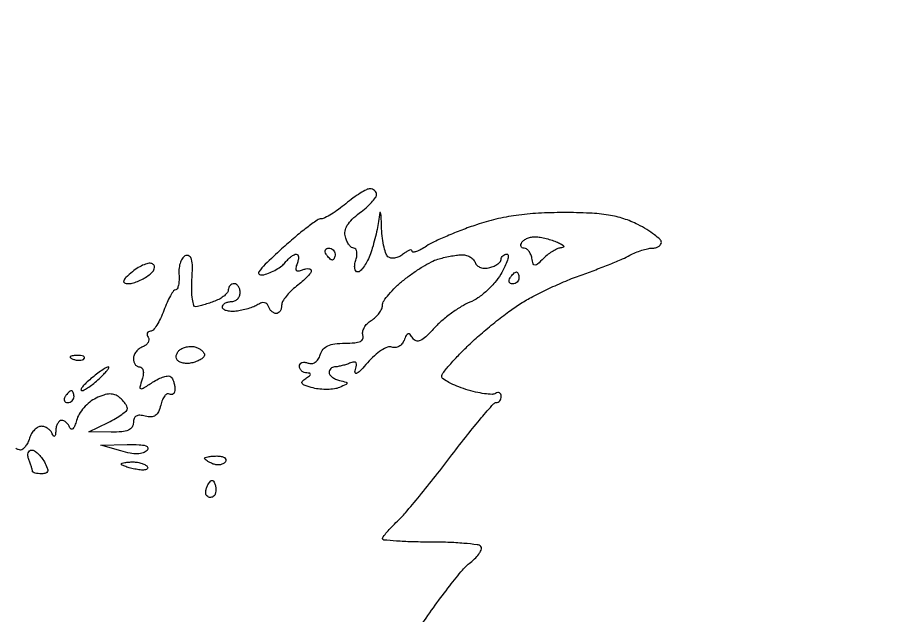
# Model space of a CAD drawing. Extents: x 0 to 102, y 0 to 135.
# Drawn here: x 76.35 to 88.94, y 94.09 to 102.61 of the extents above; entities that cross this region are included whole.
import ezdxf

# ---------------------------------------------------------------- set-up
doc = ezdxf.new("R2010")
doc.units = 0
doc.header["$MEASUREMENT"] = 0

msp = doc.modelspace()

# ---------------------------------------------------------------- linework, layer by layer
for points in [[(94.838633, 112.440451, -0.000002), (94.54195, 112.74577, 0.00077)], [(82.100556, 93.939102, -0.008454), (82.305637, 94.23329, -0.009584), (82.512359, 94.508143, -0.008894), (82.696235, 94.734684, -0.051214), (82.807083, 94.841923, 0.030904), (82.883572, 94.910142, 0.05059), (82.9381, 94.977625, 0.068658), (82.96506, 95.034682, 0.279056), (82.956312, 95.070435, 0.16882), (82.905454, 95.095134, 0.008183), (82.715713, 95.11441, 0.012561), (82.485585, 95.128178, 0.008659), (82.22448, 95.1327, -0.006818), (81.967678, 95.136202, -0.011326), (81.751441, 95.147007, -0.005053), (81.572481, 95.161837, -0.386209), (81.554583, 95.181403, -0.166972), (81.564176, 95.209674, -0.012246), (81.616645, 95.274225, -0.016001), (81.685025, 95.349264, -0.011402), (81.766113, 95.429, 0.027285), (81.881263, 95.549657, 0.004858), (82.081734, 95.78874, 0.00524), (82.311262, 96.073983, 0.004704), (82.543269, 96.374347, -0.005478), (82.764971, 96.660453, -0.008535), (82.962836, 96.901529, -0.003576), (83.135366, 97.101651, -0.21632), (83.177556, 97.1208, 0.129251), (83.20381, 97.127702, 0.100704), (83.226177, 97.147118, 0.088905), (83.241218, 97.176162, 0.075264), (83.2464, 97.210393, 0.100488), (83.240238, 97.240741, 0.177181), (83.222994, 97.259202, 0.168087), (83.19714, 97.262732, 0.089285), (83.166721, 97.250741, -0.151296), (83.116158, 97.237655, -0.022252), (83.009597, 97.247438, -0.023429), (82.881015, 97.27122, -0.018196), (82.743721, 97.308647, -0.019519), (82.61219, 97.355404, -0.028792), (82.50125, 97.407382, -0.028125), (82.419504, 97.457721, -0.245407), (82.4004, 97.4943, -0.168943), (82.416591, 97.540851, -0.010101), (82.512556, 97.657208, -0.014251), (82.635934, 97.792777, -0.009977), (82.782208, 97.93864, -0.013127), (82.954531, 98.095288, -0.009085), (83.157152, 98.263667, -0.009168), (83.357889, 98.418452, -0.01854), (83.522458, 98.531389, -0.02105), (83.695864, 98.631199, -0.010266), (83.924715, 98.744484, -0.010163), (84.167971, 98.852763, -0.01448), (84.3885, 98.938174, 0.00558), (84.596386, 99.014461, 0.005681), (84.801274, 99.094929, 0.005534), (84.977743, 99.168845, 0.023309), (85.080888, 99.219223, -0.026166), (85.161354, 99.257956, -0.021899), (85.250306, 99.290679, -0.02246), (85.334415, 99.313398, -0.054779), (85.398138, 99.3204, 0.060685), (85.448792, 99.326571, 0.07933), (85.491689, 99.344746, 0.097312), (85.52041, 99.37167, 0.157194), (85.5306, 99.403281, 0.209412), (85.512345, 99.444956, 0.024197), (85.432185, 99.512023, 0.025836), (85.323902, 99.585572, 0.018314), (85.19557, 99.657081, 0.040005), (84.994151, 99.740293, 0.038009), (84.778586, 99.792093, 0.028825), (84.509892, 99.819652, 0.011144), (84.135402, 99.828, 0.014196), (83.776425, 99.817806, 0.020513), (83.460525, 99.786813, 0.022461), (83.172106, 99.733215, 0.024076), (82.896381, 99.654886, 0.009984), (82.684786, 99.578868, 0.009649), (82.473953, 99.493639, 0.009607), (82.291324, 99.411495, 0.034552), (82.17995, 99.349056, -0.020391), (82.102194, 99.302525, -0.041098), (82.036899, 99.273652, -0.067701), (81.992381, 99.264675, -0.433024), (81.9774, 99.278729, 0.334699), (81.966501, 99.293187, 0.149027), (81.941212, 99.292757, 0.066534), (81.901544, 99.273803, 0.028534), (81.854206, 99.238876, -0.05732), (81.800522, 99.203841, -0.06058), (81.74126, 99.182699, -0.067771), (81.685597, 99.177881, -0.126816), (81.642706, 99.19121, -0.165903), (81.60767, 99.233798, -0.029413), (81.576616, 99.333905, -0.029021), (81.553046, 99.460589, -0.022552), (81.541724, 99.600343, 0.002201), (81.53411, 99.789946, 0.095649), (81.524823, 99.828691, 0.744952), (81.514037, 99.827218, 0.006275), (81.496005, 99.7011, -0.018873), (81.476754, 99.587048, -0.011396), (81.445806, 99.453513, -0.011409), (81.408956, 99.32208, -0.019586), (81.371517, 99.21465, -0.027848), (81.330642, 99.125569, -0.037346), (81.283423, 99.050341, -0.041084), (81.236847, 98.996946, -0.195269), (81.200035, 98.982, -0.243793), (81.173909, 98.995544, -0.115478), (81.159284, 99.031702, -0.073982), (81.158917, 99.086359, -0.041611), (81.1737, 99.1512, 0.041831), (81.188453, 99.21604, 0.074337), (81.188, 99.270697, 0.115953), (81.173242, 99.306849, 0.242691), (81.146968, 99.3204, -0.166602), (81.113101, 99.332007, -0.064953), (81.077811, 99.367628, -0.054821), (81.046519, 99.419656, -0.044069), (81.02449, 99.481175, -0.109859), (81.021448, 99.563499, -0.088273), (81.052578, 99.646707, -0.067058), (81.12014, 99.732337, -0.033073), (81.226123, 99.822108, 0.020179), (81.319431, 99.897099, 0.026181), (81.39822, 99.973451, 0.025619), (81.455593, 100.041911, 0.162995), (81.4698, 100.084333, 0.113218), (81.462619, 100.115639, 0.100252), (81.442323, 100.142293, 0.094071), (81.411979, 100.160177, 0.086462), (81.376263, 100.1664, 0.11856), (81.325305, 100.154145, 0.019518), (81.236367, 100.104272, 0.020515), (81.134463, 100.035876, 0.016842), (81.031372, 99.9549, -0.017038), (80.927861, 99.87366, -0.020239), (80.824696, 99.804452, -0.019483), (80.734169, 99.753642, -0.109335), (80.680759, 99.739737, 0.144829), (80.62129, 99.71973, 0.009589), (80.473975, 99.61201, 0.013228), (80.301669, 99.473522, 0.009472), (80.1162, 99.310063, 0.005576), (79.881882, 99.090676, 0.051047), (79.791536, 98.984526, 0.460561), (79.801488, 98.947126, 0.180175), (79.8624, 98.941568, 0.0354), (79.950263, 98.972283, 0.028856), (80.039363, 99.016957, 0.029755), (80.116846, 99.067938, 0.064724), (80.167827, 99.117442, -0.029986), (80.208428, 99.162741, -0.033615), (80.25272, 99.201032, -0.03579), (80.29433, 99.227945, -0.126306), (80.324928, 99.2358, -0.260172), (80.344689, 99.224771, -0.118842), (80.354179, 99.195756, -0.072598), (80.351295, 99.151742, -0.039032), (80.335792, 99.099481, 0.03808), (80.317243, 99.037387, 0.236196), (80.325221, 99.006109, 0.265879), (80.353879, 98.996053, 0.046062), (80.411341, 99.012225, -0.040863), (80.460354, 99.026571, -0.075853), (80.501641, 99.028704, -0.123529), (80.528807, 99.018923, -0.24986), (80.5392, 98.999425, -0.171165), (80.527615, 98.966575, -0.021513), (80.477072, 98.909076, -0.02328), (80.408699, 98.844076, -0.017363), (80.3277, 98.77873, 0.031855), (80.246758, 98.709465, 0.035444), (80.178328, 98.63276, 0.038056), (80.130403, 98.559851, 0.127034), (80.1162, 98.50485, -0.065606), (80.110404, 98.460868, -0.082952), (80.09342, 98.423596, -0.099121), (80.068224, 98.398665, -0.146664), (80.03865, 98.3898, -0.113938), (80.006523, 98.397217, -0.069756), (79.97413, 98.419051, -0.064164), (79.946388, 98.451308, -0.065186), (79.927907, 98.489379, 0.114236), (79.905752, 98.525576, 0.156579), (79.872164, 98.54321, 0.123609), (79.828197, 98.539987, 0.058677), (79.776386, 98.515826, -0.044897), (79.717328, 98.486283, -0.02057), (79.63585, 98.458104, -0.020178), (79.547046, 98.435288, -0.026236), (79.464129, 98.422019, -0.038494), (79.389847, 98.419844, -0.060987), (79.327167, 98.430572, -0.084608), (79.284748, 98.451596, -0.239908), (79.2702, 98.480171, -0.158239), (79.27996, 98.510237, -0.097102), (79.307477, 98.535844, -0.078972), (79.348572, 98.553133, -0.060227), (79.3971, 98.559, 0.099038), (79.44553, 98.568688, 0.097945), (79.486723, 98.596277, 0.097945), (79.514312, 98.63747, 0.099038), (79.524, 98.6859, 0.064853), (79.517681, 98.734414, 0.082425), (79.499149, 98.775523, 0.098894), (79.471663, 98.803023, 0.148195), (79.4394, 98.8128, 0.101565), (79.407116, 98.806174, 0.098504), (79.379651, 98.787334, 0.09733), (79.361251, 98.759195, 0.096568), (79.3548, 98.726106, -0.16735), (79.341594, 98.687755, -0.05291), (79.298885, 98.64362, -0.046084), (79.237301, 98.601125, -0.037161), (79.16445, 98.567041, -0.008808), (79.085677, 98.538669, -0.008959), (79.006396, 98.513258, -0.00878), (78.936739, 98.493628, -0.03615), (78.893693, 98.485578, -0.361259), (78.863875, 98.505145, -0.0373), (78.843933, 98.593434, -0.032968), (78.833818, 98.717003, -0.019297), (78.837209, 98.865515, 0.012572), (78.844158, 99.057006, 0.065113), (78.831622, 99.161936, 0.183561), (78.799117, 99.208243, 0.238054), (78.748416, 99.214782, 0.153689), (78.706412, 99.183238, 0.067416), (78.673489, 99.121074, 0.057615), (78.653884, 99.040022, 0.048385), (78.651627, 98.95161, -0.026307), (78.653217, 98.865989, -0.042771), (78.644551, 98.793827, -0.053837), (78.628159, 98.743107, -0.295867), (78.605172, 98.7282, 0.243793), (78.575135, 98.712629, 0.023627), (78.529663, 98.641221, 0.025775), (78.481273, 98.545545, 0.017436), (78.435719, 98.4321, -0.023509), (78.388573, 98.318692, -0.033098), (78.335391, 98.222979, -0.034794), (78.283646, 98.1539, -0.217941), (78.244531, 98.136, 0.119943), (78.216718, 98.129231, 0.187026), (78.200591, 98.110973, 0.152604), (78.199186, 98.083386, 0.075538), (78.213069, 98.050802, -0.148943), (78.222677, 98.014372, -0.123594), (78.211405, 97.975723, -0.099723), (78.180087, 97.940623, -0.069381), (78.133462, 97.914851, 0.071345), (78.082898, 97.886644, 0.06366), (78.040052, 97.844388, 0.066843), (78.011056, 97.795093, 0.099885), (78.0012, 97.746249, 0.075042), (78.007996, 97.701222, 0.088785), (78.027726, 97.663018, 0.100691), (78.057064, 97.637479, 0.12961), (78.091501, 97.6284, -0.209572), (78.122866, 97.61465, -0.138955), (78.140874, 97.579051, -0.084828), (78.142163, 97.522827, -0.040275), (78.125822, 97.452021, 0.012877), (78.093922, 97.341742, 0.408728), (78.106672, 97.319484, 0.21123), (78.141057, 97.324391, 0.005488), (78.274924, 97.410018, -0.030136), (78.357605, 97.457335, -0.042795), (78.436418, 97.488266, -0.05012), (78.501183, 97.500607, -0.221925), (78.536703, 97.487697, -0.08018), (78.558461, 97.457564, -0.037817), (78.576745, 97.413053, -0.036221), (78.589219, 97.362466, -0.042362), (78.5934, 97.313207, -0.066139), (78.587863, 97.271529, -0.138841), (78.5712, 97.243736, -0.191137), (78.546517, 97.233962, -0.139119), (78.517825, 97.242123, 0.257414), (78.485027, 97.243753, 0.109496), (78.449477, 97.215453, 0.069727), (78.416276, 97.160207, 0.039016), (78.391277, 97.085743, -0.044471), (78.358012, 96.99012, -0.131549), (78.314383, 96.936745, -0.153298), (78.25442, 96.916894, -0.067919), (78.170753, 96.926995, 0.047723), (78.093538, 96.939488, 0.141974), (78.041713, 96.92806, 0.181716), (78.011656, 96.893245, 0.0884), (78.0012, 96.834567, -0.146318), (77.98214, 96.77083, -0.148005), (77.931288, 96.728364, -0.080696), (77.837799, 96.705401, -0.021474), (77.68395, 96.699726), (77.3667, 96.701653), (77.64165, 96.837193, 0.017392), (77.746976, 96.89375, 0.024867), (77.835833, 96.951623, 0.022704), (77.90202, 97.00432, 0.216538), (77.9166, 97.036408, 0.120529), (77.909066, 97.067207, 0.035613), (77.883456, 97.108885, 0.033481), (77.846952, 97.153193, 0.030511), (77.803771, 97.193722, 0.085685), (77.738262, 97.231385, 0.096062), (77.666522, 97.242909, 0.072689), (77.580329, 97.227458, 0.029464), (77.469302, 97.182931, 0.05887), (77.380301, 97.127388, 0.043304), (77.296125, 97.047048, 0.044033), (77.228884, 96.955626, 0.071216), (77.191001, 96.867, -0.027462), (77.166566, 96.792435, -0.091089), (77.139551, 96.748692, -0.293602), (77.115421, 96.742151, -0.231956), (77.095419, 96.76125, 0.059923), (77.074759, 96.801687, 0.06046), (77.045152, 96.835936, 0.066484), (77.011499, 96.859179, 0.118463), (76.97895, 96.867, 0.179504), (76.948823, 96.855824, 0.085984), (76.922218, 96.82351, 0.068065), (76.903007, 96.775598, 0.050125), (76.894721, 96.71895, -0.021021), (76.889796, 96.662558, -0.185333), (76.878109, 96.640943, -0.449116), (76.863213, 96.642976, -0.051902), (76.845371, 96.67665, 0.083885), (76.820533, 96.717079, 0.064895), (76.781703, 96.751336, 0.064878), (76.735378, 96.774503, 0.083731), (76.688551, 96.7824, 0.12918), (76.640905, 96.769881, 0.068991), (76.592158, 96.732698, 0.061359), (76.549734, 96.677903, 0.057297), (76.5207, 96.6132, -0.037198), (76.494706, 96.548439, -0.047565), (76.461063, 96.493702, -0.055496), (76.425238, 96.455786, -0.177548), (76.393092, 96.444, -0.095205), (76.360971, 96.450172, -0.052777), (76.325537, 96.468851, -0.049968)]]:
    msp.add_lwpolyline(points, format="xyb")
for points in [[(83.737843, 99.483654, -0.034461), (83.804715, 99.476239, -0.016857), (83.888579, 99.458097, -0.016636), (83.974863, 99.433283, -0.023145), (84.0501, 99.405, -0.023487), (84.108767, 99.376456, -0.110576), (84.136758, 99.351903, -0.423453), (84.133892, 99.335269, -0.137331), (84.107507, 99.326346, 0.086165), (84.054712, 99.31426, 0.032723), (83.986839, 99.280432, 0.031221), (83.916294, 99.233176, 0.033204), (83.853707, 99.178391, -0.010058), (83.764401, 99.092606, -0.188479), (83.728776, 99.078682, -0.330021), (83.704632, 99.096566, -0.026367), (83.684347, 99.178391, 0.053673), (83.667692, 99.232706, 0.064476), (83.640533, 99.278685, 0.076199), (83.607529, 99.309826, 0.152226), (83.573604, 99.3204, -0.120214), (83.546041, 99.327124, -0.187118), (83.530069, 99.345251, -0.152398), (83.528702, 99.372645, -0.075382), (83.5425, 99.405, -0.104092), (83.57295, 99.436973, -0.054947), (83.62145, 99.463002, -0.051224), (83.679243, 99.479648, -0.054957)], [(80.788007, 99.3204, -0.093332), (80.822207, 99.31396, -0.09642), (80.851282, 99.295549, -0.099167), (80.870742, 99.26808, -0.105053), (80.8776, 99.2358, -0.042167), (80.874864, 99.203411, -0.061769), (80.866641, 99.176051, -0.081139), (80.854559, 99.157499, -0.210953), (80.840293, 99.1512, -0.151918), (80.822465, 99.156745, -0.038439), (80.798586, 99.176051, -0.035638), (80.773457, 99.203417, -0.029505), (80.7507, 99.2358, -0.082592), (80.737459, 99.268126, -0.161196), (80.740091, 99.295549, -0.182303), (80.757979, 99.313777, -0.108972)], [(82.678005, 99.227367, -0.073691), (82.738987, 99.221789, -0.067619), (82.797691, 99.198792, -0.071287), (82.845294, 99.16255, -0.103196), (82.873819, 99.118249, 0.120005), (82.903706, 99.075054, 0.096047), (82.952522, 99.046113, 0.084034), (83.014682, 99.035061, 0.066114), (83.082664, 99.043516, 0.04019), (83.145328, 99.065409, 0.051597), (83.198302, 99.095709, 0.061306), (83.234762, 99.129344, 0.177639), (83.2464, 99.161067, -0.108586), (83.252666, 99.189579, -0.099714), (83.270413, 99.213847, -0.095437), (83.296938, 99.230121, -0.090246), (83.328147, 99.2358, -0.430456), (83.34747, 99.215381, -0.060363), (83.336122, 99.151465, -0.039229), (83.299714, 99.058893, -0.019982), (83.240502, 98.948702, -0.044592), (83.155767, 98.830553, -0.031002), (83.040997, 98.712967, -0.031379), (82.915655, 98.613093, -0.054692), (82.799205, 98.549357, 0.038691), (82.678105, 98.488017, 0.020546), (82.53805, 98.394792, 0.020328), (82.401918, 98.287158, 0.02961), (82.291989, 98.180804, -0.016256), (82.171353, 98.057689, -0.081177), (82.091886, 98.0032, -0.193189), (82.033874, 97.999868, -0.174285), (81.986512, 98.037343, 0.0398), (81.948162, 98.0893, 0.279579), (81.919456, 98.0985, 0.219341), (81.892798, 98.077513, 0.026411), (81.86156, 98.007416, -0.081625), (81.831673, 97.956325, -0.092054), (81.788044, 97.919947, -0.100683), (81.737656, 97.903765, -0.119681), (81.688228, 97.910135, 0.184569), (81.626021, 97.910221, 0.05155), (81.537553, 97.865653, 0.043342), (81.437898, 97.7889, 0.029767), (81.338701, 97.686263, -0.013439), (81.248929, 97.587096, -0.060474), (81.188591, 97.53756, -0.421528), (81.166061, 97.542865, -0.22317), (81.162819, 97.574369, 0.028256), (81.185023, 97.651559, 0.220816), (81.17739, 97.687188, 0.287109), (81.147538, 97.698626, 0.04331), (81.08314, 97.680119, -0.01686), (81.025841, 97.66032, -0.015048), (80.965134, 97.643593, -0.01528), (80.909664, 97.631872, -0.044447), (80.870681, 97.6284, 0.09998), (80.841036, 97.622412, 0.098161), (80.815819, 97.605371, 0.09772), (80.798928, 97.579924, 0.098105), (80.793, 97.550003, 0.161528), (80.803817, 97.517393, 0.06882), (80.83649, 97.484234, 0.058015), (80.884408, 97.455545, 0.047235), (80.94105, 97.436196, -0.008052), (81.034884, 97.412149, -0.338539), (81.046712, 97.396621, -0.290693), (81.035443, 97.378951, -0.006706), (80.940861, 97.336269, -0.067013), (80.867846, 97.315536, -0.030884), (80.769178, 97.307517, -0.029903), (80.662764, 97.311823, -0.036434), (80.564573, 97.328989, -0.015859), (80.450068, 97.36162, -0.150332), (80.408699, 97.390396, -0.365941), (80.409888, 97.422497, -0.067125), (80.459012, 97.463717, 0.019387), (80.511719, 97.499997, 0.18193), (80.526299, 97.52278, 0.40954), (80.516839, 97.537601, 0.053316), (80.47575, 97.542505, -0.087074), (80.43537, 97.550101, -0.093257), (80.401064, 97.57093, -0.098832), (80.378108, 97.601624, -0.111743), (80.37, 97.637451, -0.15171), (80.379874, 97.669244, -0.152442), (80.406005, 97.689776, -0.115417), (80.445686, 97.69511, -0.067655), (80.492569, 97.684068, 0.117227), (80.546109, 97.676904, 0.123766), (80.595956, 97.694911, 0.103919), (80.637662, 97.737855, 0.064175), (80.66747, 97.801917, -0.094181), (80.709309, 97.879396, -0.112863), (80.774494, 97.930308, -0.080808), (80.873028, 97.958326, -0.028951), (81.019252, 97.9668, 0.020223), (81.157732, 97.972403, 0.082731), (81.239047, 97.992817, 0.19019), (81.274754, 98.028635, 0.196048), (81.275793, 98.078621, -0.140964), (81.271443, 98.128885, -0.078451), (81.29271, 98.187087, -0.067737), (81.335367, 98.244118, -0.058842), (81.393641, 98.290838, 0.047503), (81.45514, 98.337899, 0.04642), (81.507177, 98.396058, 0.050247), (81.542872, 98.456051, 0.109513), (81.5544, 98.508051, -0.148778), (81.572643, 98.568003, -0.027238), (81.64313, 98.661646, -0.027158), (81.740811, 98.765661, -0.021754), (81.856458, 98.866884, -0.016481), (81.985634, 98.963569, -0.015346), (82.123952, 99.053969, -0.015536), (82.251784, 99.126672, -0.049061), (82.342908, 99.163917, -0.015083), (82.42451, 99.185607, -0.010626), (82.517404, 99.20525, -0.010736), (82.607144, 99.220254, -0.022077)], [(78.276628, 99.095533, 0.17938), (78.228817, 99.105155, 0.053117), (78.155548, 99.085465, 0.045849), (78.071612, 99.043848, 0.03569), (77.988862, 98.984361, 0.01421), (77.895804, 98.902239, 0.110429), (77.863331, 98.85471, 0.389351), (77.873673, 98.8275, 0.111379), (77.92158, 98.815615, 0.066966), (77.983214, 98.822571, 0.030644), (78.060512, 98.84711, 0.029666), (78.139981, 98.883362, 0.036035), (78.209347, 98.926786, 0.0391), (78.268844, 98.977878, 0.101271), (78.299741, 99.024908, 0.175398), (78.301014, 99.06451, 0.177349)], [(83.462893, 98.982, -0.210953), (83.477159, 98.975701, -0.081139), (83.489241, 98.957149, -0.061769), (83.497464, 98.929789, -0.042167), (83.5002, 98.8974, -0.105053), (83.493342, 98.86512, -0.099167), (83.473882, 98.837651, -0.09642), (83.444807, 98.81924, -0.093332), (83.410607, 98.8128, -0.108972), (83.380579, 98.819423, -0.182303), (83.362691, 98.837651, -0.161196), (83.360059, 98.865074, -0.082592), (83.3733, 98.8974, -0.029505), (83.396057, 98.929783, -0.035638), (83.421186, 98.957149, -0.038439), (83.445065, 98.976455, -0.151918)], [(78.902978, 97.907622, -0.047006), (78.946368, 97.886105, -0.053092), (78.983082, 97.857589, -0.060467), (79.008215, 97.826734, -0.141625), (79.0164, 97.798416, -0.197019), (79.004796, 97.770109, -0.05415), (78.966722, 97.739037, -0.046004), (78.912028, 97.710259, -0.034172), (78.847284, 97.688509, -0.051881), (78.778648, 97.677988, -0.058735), (78.712212, 97.682572, -0.067429), (78.657734, 97.700679, -0.141351), (78.624946, 97.730401, -0.12566), (78.613034, 97.768426, -0.100778), (78.619351, 97.810994, -0.090104), (78.643044, 97.851623, -0.077549), (78.68064, 97.883831, -0.065152), (78.730681, 97.906386, -0.046719), (78.79088, 97.918587, -0.047124), (78.851561, 97.91934, -0.071281)], [(77.19045, 97.790921, 0.018894), (77.127311, 97.785926, 0.168741), (77.102628, 97.77397, 0.470617), (77.104087, 97.758552, 0.054073), (77.139337, 97.739809, 0.051402), (77.185603, 97.726608, 0.05415), (77.232772, 97.723442, 0.060344), (77.273829, 97.730139, 0.126455), (77.301488, 97.746488, 0.296942), (77.305397, 97.765003, 0.208169), (77.289954, 97.780624, 0.077125), (77.249347, 97.789991, 0.028489)], [(77.645825, 97.6284, 0.136248), (77.617008, 97.620399, 0.01204), (77.552635, 97.579524, 0.015044), (77.477284, 97.525742, 0.011152), (77.397222, 97.462015, 0.016299), (77.325149, 97.39788, 0.036468), (77.275846, 97.343678, 0.073555), (77.255063, 97.307242, 0.514374), (77.264487, 97.292815, 0.137601), (77.300976, 97.301416, 0.021212), (77.365147, 97.340529, 0.022322), (77.438645, 97.39462, 0.017736), (77.51309, 97.4592, 0.012627), (77.579401, 97.524182, 0.026271), (77.626997, 97.578698, 0.039351), (77.652491, 97.61706, 0.572125)], [(77.117893, 97.29, 0.151918), (77.100065, 97.284455, 0.038439), (77.076186, 97.265149, 0.035638), (77.051057, 97.237783, 0.029505), (77.0283, 97.2054, 0.082592), (77.015059, 97.173074, 0.161196), (77.017691, 97.145651, 0.182303), (77.035579, 97.127423, 0.108972), (77.065607, 97.1208, 0.093332), (77.099807, 97.12724, 0.09642), (77.128882, 97.145651, 0.099167), (77.148342, 97.17312, 0.105053), (77.1552, 97.2054, 0.042167), (77.152464, 97.237789, 0.061769), (77.144241, 97.265149, 0.081139), (77.132159, 97.283701, 0.210953)], [(76.550972, 96.444, -0.140151), (76.592123, 96.432234, -0.048566), (76.641611, 96.394297, -0.043647), (76.690855, 96.339545, -0.038478), (76.7322, 96.2748, -0.0226), (76.774454, 96.186474, -0.158653), (76.778514, 96.139557, -0.275318), (76.753753, 96.1138, -0.067049), (76.692877, 96.1056, -0.025747), (76.643108, 96.108165, -0.040772), (76.601151, 96.115993, -0.049207), (76.571454, 96.127317, -0.284352), (76.563, 96.140981, 0.065182), (76.560252, 96.161971, 0.008575), (76.547916, 96.205278, 0.009838), (76.531311, 96.256351, 0.008099), (76.511649, 96.310181, -0.05903), (76.498651, 96.361408, -0.10447), (76.502018, 96.404691, -0.149427), (76.520734, 96.433105, -0.174661)], [(77.91237, 96.52097, -0.012141), (78.085136, 96.520276, -0.063008), (78.179223, 96.505657, -0.254153), (78.208417, 96.476905, -0.276938), (78.198837, 96.438597, -0.121744), (78.141197, 96.403802, -0.070251), (78.060756, 96.390777, -0.051266), (77.955659, 96.399433, -0.023848), (77.822367, 96.430967), (77.5359, 96.51334)], [(79.190593, 96.3594, -0.045552), (79.253852, 96.353625, -0.099152), (79.298928, 96.335634, -0.177225), (79.318809, 96.309075, -0.214542), (79.314784, 96.278495, -0.126981), (79.286313, 96.251184, -0.081026), (79.242988, 96.235355, -0.072258), (79.191804, 96.233084, -0.066719), (79.140591, 96.245246, -0.021825), (79.093022, 96.265924, -0.030936), (79.052881, 96.28867, -0.031518), (79.02368, 96.31043, -0.220306), (79.0164, 96.326151, -0.327354), (79.025919, 96.339132, -0.029196), (79.067569, 96.349633, -0.029198), (79.123821, 96.357, -0.017964)], [(77.996207, 96.2748, -0.040387), (78.062342, 96.269449, -0.04303), (78.125319, 96.253539, -0.047181), (78.176451, 96.230226, -0.124427), (78.205147, 96.202421, -0.332306), (78.203063, 96.178824, -0.162929), (78.175363, 96.163036, -0.068119), (78.118153, 96.159657, -0.027972), (78.04094, 96.169983, -0.014046), (77.960858, 96.187637, -0.022106), (77.893376, 96.207721, -0.017898), (77.841637, 96.227744, -0.299976), (77.832, 96.242362, -0.323762), (77.84115, 96.255012, -0.03084), (77.880236, 96.265271, -0.030172), (77.933264, 96.272458, -0.018597)], [(79.167601, 95.948096, -0.052621), (79.177432, 95.903424, -0.052345), (79.177746, 95.857604, -0.057227), (79.169104, 95.817464, -0.115259), (79.152113, 95.790113, -0.098356), (79.128731, 95.77448, -0.097782), (79.1011, 95.768928, -0.098103), (79.073508, 95.774299, -0.099724), (79.050229, 95.789771, -0.149701), (79.035702, 95.817124, -0.07231), (79.033835, 95.857122, -0.061761), (79.044142, 95.902978, -0.052326), (79.065718, 95.947755, -0.024362), (79.102091, 96.000661, -0.233206), (79.125901, 96.012504, -0.286646), (79.146363, 95.999819, -0.033951)]]:
    msp.add_lwpolyline(points, format="xyb", close=True)

doc.saveas('drawing.dxf')
